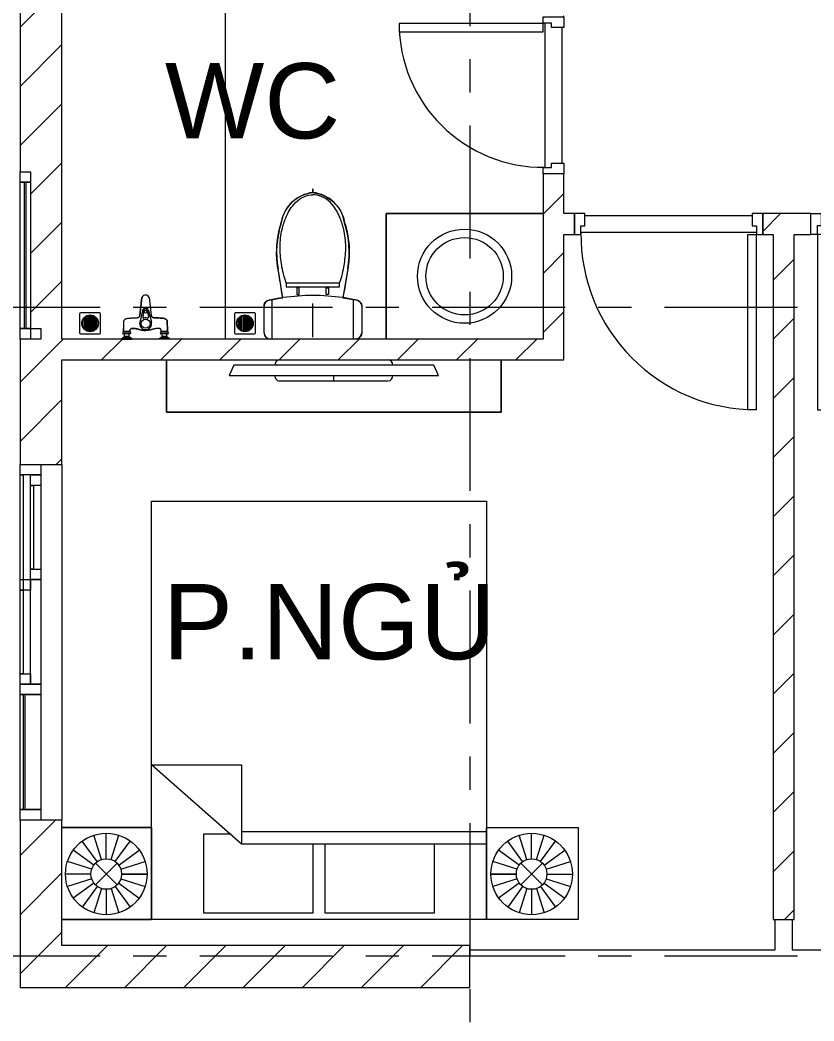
# Model space of a CAD drawing. Header units: millimetres. Extents: x -20144 to 117103, y -11426 to 48263.
# Drawn here: x -8499 to -4704, y 21540 to 26325 of the extents above; entities that cross this region are included whole.
import ezdxf

# ---------------------------------------------------------------- set-up
doc = ezdxf.new("R2010")
doc.units = ezdxf.units.MM
doc.linetypes.add('Grid Line', pattern=[22.225, 12.7, -3.175, 3.175, -3.175])
for name, color, linetype, lineweight in [('CHU', 181, 'Continuous', 5), ('CUA', 31, 'Continuous', 9), ('DIM', 1, 'Continuous', 5), ('HATCH-TUONG', 152, 'Continuous', 9), ('NET-CAT', 3, 'Continuous', 9), ('NET-THAY', 2, 'Continuous', 15), ('THIET BI', 44, 'Continuous', 5), ('THIET-BI', 44, 'Continuous', 5), ('TRUC', 225, 'Continuous', 5)]:
    doc.layers.add(name, color=color, linetype=linetype, lineweight=lineweight)
doc.styles.add('Arial_4', font='arial.ttf', dxfattribs={"height": 360})
doc.styles.add('TA1', font='arial.ttf')
doc.dimstyles.new('D_200_KTx2', dxfattribs={"dimtxt": 400, "dimasz": 300, "dimexe": 300, "dimexo": 300, "dimgap": 160, "dimtad": 1, "dimdec": 0, "dimzin": 9, "dimtxsty": 'TA1', "dimblk": 'ARCHTICK', "dimcen": 1, "dimdle": 300, "dimclrd": 256, "dimclre": 256, "dimclrt": 7, "dimadec": 0, "dimazin": 0, "dimtfac": 1, "dimtdec": 0, "dimtix": 1, "dimtmove": 1, "dimatfit": 3, "dimldrblk": 'ARCHTICK', "dimfxl": 1, "dimtolj": 1, "dimtzin": 0, "dimlwd": -1, "dimlwe": -1, "dimarcsym": 0})
pattern_1 = [(45, (0, 0), (-141.4214, 141.4214), [])]

# ---------------------------------------------------------------- blocks, each defined once
blk = doc.blocks.new('CUA PHONG NGU - Type 1-60226-MẶT BẰNG TẦNG 5 ĐẾN TẦNG 22')
at = {"layer": 'CUA'}
for p, q in [((-348.5, -52.3), (-348.5, 47.7)), ((-348.5, 47.7), (-298.5, 47.7)), ((-298.5, 47.7), (-298.5, -11.3)), ((501.5, 47.7), (551.5, 47.7)), ((501.5, -11.3), (501.5, 47.7)), ((551.5, 47.7), (551.5, -52.3)), ((-318.5, -11.3), (-318.5, -52.3)), ((-298.5, -11.3), (-318.5, -11.3)), ((521.5, -11.3), (501.5, -11.3)), ((521.5, -52.3), (521.5, -11.3)), ((-318.5, -52.3), (-348.5, -52.3)), ((-277.5, -52.3), (-317.5, -52.3)), ((-317.5, -52.3), (-317.5, -890.3)), ((-277.5, -890.3), (-277.5, -52.3)), ((551.5, -52.3), (521.5, -52.3)), ((-317.5, -890.3), (-277.5, -890.3))]:
    blk.add_line(p, q, dxfattribs=at)
blk.add_arc((-317.5, -52.3), 838, 270, 0.5, dxfattribs=at)
blk = doc.blocks.new('CUA PHONG NGU - Type 1-60190-MẶT BẰNG TẦNG 5 ĐẾN TẦNG 22')
at = {"layer": 'CUA'}
for p, q in [((-317.5, 890.3), (-277.5, 890.3)), ((-317.5, 52.3), (-317.5, 890.3)), ((-277.5, 890.3), (-277.5, 52.3)), ((-318.5, 52.3), (-348.5, 52.3)), ((-348.5, 52.3), (-348.5, -47.7)), ((-318.5, 11.3), (-318.5, 52.3)), ((-277.5, 52.3), (-317.5, 52.3)), ((551.5, 52.3), (521.5, 52.3)), ((521.5, 52.3), (521.5, 11.3)), ((551.5, -47.7), (551.5, 52.3)), ((-298.5, 11.3), (-318.5, 11.3)), ((-298.5, -47.7), (-298.5, 11.3)), ((521.5, 11.3), (501.5, 11.3)), ((501.5, 11.3), (501.5, -47.7)), ((-348.5, -47.7), (-298.5, -47.7)), ((501.5, -47.7), (551.5, -47.7))]:
    blk.add_line(p, q, dxfattribs=at)
blk.add_arc((-317.5, 52.3), 838, 359.5, 90, dxfattribs=at)
blk = doc.blocks.new('CUA WC - Type 1-60201-MẶT BẰNG TẦNG 5 ĐẾN TẦNG 22')
at = {"layer": 'CUA'}
for p, q in [((-273.5, -52.3), (-273.5, 47.7)), ((-273.5, 47.7), (-223.5, 47.7)), ((-223.5, 47.7), (-223.5, -11.3)), ((426.5, 47.7), (476.5, 47.7)), ((426.5, -11.3), (426.5, 47.7)), ((476.5, 47.7), (476.5, -52.3)), ((-243.5, -11.3), (-243.5, -52.3)), ((-223.5, -11.3), (-243.5, -11.3)), ((446.5, -11.3), (426.5, -11.3)), ((446.5, -52.3), (446.5, -11.3)), ((-243.5, -52.3), (-273.5, -52.3)), ((-202.5, -52.3), (-242.5, -52.3)), ((-242.5, -52.3), (-242.5, -740.3)), ((-202.5, -740.3), (-202.5, -52.3)), ((476.5, -52.3), (446.5, -52.3)), ((-242.5, -740.3), (-202.5, -740.3))]:
    blk.add_line(p, q, dxfattribs=at)
blk.add_arc((-242.5, -52.3), 688, 270, 0.5, dxfattribs=at)
blk = doc.blocks.new('X-PHONG NGU 2 - X-PHONG NGU 2_Recovery_ 2-211564-MẶT BẰNG TẦNG 5 ĐẾN TẦNG 22')
at = {"layer": 'CUA'}
for p, q in [((-850, 100), (-800, 100)), ((-850, 0), (-850, 100)), ((-800, 100), (-250, 100)), ((-800, 85), (-800, 100)), ((-800, 100), (-800, 0)), ((-250, 100), (-250, 85)), ((-250, 100), (-200, 100)), ((-250, 0), (-250, 100)), ((-200, 100), (-150, 100)), ((-200, 50), (-200, 100)), ((-200, 100), (-200, 0)), ((-150, 100), (250, 100)), ((-150, 85), (-150, 100)), ((-150, 100), (-150, 50)), ((250, 100), (800, 100)), ((250, 85), (250, 100)), ((250, 100), (250, 85)), ((250, 100), (300, 100)), ((250, 50), (250, 100)), ((300, 100), (300, 50)), ((800, 100), (800, 85)), ((800, 100), (850, 100)), ((800, 0), (800, 100)), ((850, 100), (850, 0)), ((-250, 85), (-800, 85)), ((-800, 75), (-250, 75)), ((-800, 0), (-800, 75)), ((-250, 75), (-250, 0)), ((-200, 50), (300, 50)), ((-200, 0), (-200, 50)), ((-150, 50), (-200, 50)), ((250, 85), (-150, 85)), ((800, 85), (250, 85)), ((300, 50), (250, 50)), ((300, 50), (300, 0)), ((300, 50), (350, 50)), ((300, 0), (300, 50)), ((350, 50), (750, 50)), ((350, 35), (350, 50)), ((350, 50), (350, 0)), ((750, 50), (750, 35)), ((750, 50), (800, 50)), ((750, 0), (750, 50)), ((800, 50), (800, 0)), ((-800, 0), (-850, 0)), ((-250, 0), (-800, 0)), ((-200, 0), (-250, 0)), ((300, 0), (-200, 0)), ((350, 0), (300, 0)), ((750, 35), (350, 35)), ((750, 0), (350, 0)), ((800, 0), (750, 0)), ((850, 0), (800, 0))]:
    blk.add_line(p, q, dxfattribs=at)
blk = doc.blocks.new('X-PHONG WC - X-PHONG WC 2-211565-MẶT BẰNG TẦNG 5 ĐẾN TẦNG 22')
at = {"layer": 'CUA'}
for p, q in [((350, 0), (400, 0)), ((350, -100), (350, 0)), ((400, 0), (400, -100)), ((-400, -50), (-350, -50)), ((-400, -100), (-400, -50)), ((-400, -50), (400, -50)), ((-400, -100), (-400, -50)), ((-350, -50), (350, -50)), ((-350, -70), (-350, -50)), ((-350, -50), (-350, -100)), ((350, -70), (-350, -70)), ((-350, -80), (350, -80)), ((-350, -100), (-350, -80)), ((350, -50), (350, -70)), ((350, -80), (350, -100)), ((400, -50), (400, -100)), ((-350, -100), (-400, -100)), ((400, -100), (-400, -100)), ((350, -100), (-350, -100)), ((400, -100), (350, -100))]:
    blk.add_line(p, q, dxfattribs=at)
blk = doc.blocks.new('X-GIUONG - X-GIUONG 1-211567-MẶT BẰNG TẦNG 5 ĐẾN TẦNG 22')
at = {"layer": 'THIET BI', "lineweight": 9}
for p, q in [((-800, 2000), (800, 2000)), ((-800, 0), (-800, 2000)), ((-800, 0), (-800, 2000)), ((-800, 2000), (800, 2000)), ((800, 2000), (800, 0)), ((800, 2000), (800, 0)), ((-800, 740), (-370, 740)), ((-370, 360), (-800, 740)), ((-370, 740), (-370, 360)), ((-1229, 439), (-800, 439)), ((-800, 439), (-1229, 439)), ((-800, 439), (-800, 0)), ((-800, 0), (-800, 439)), ((800, 439), (1239, 439)), ((800, 0), (800, 439)), ((800, 439), (1239, 439)), ((800, 0), (800, 439)), ((1239, 439), (1239, 0)), ((1239, 439), (1239, 0)), ((-1039.2, 287), (-1076.9, 402.9)), ((-1016.6, 290.5), (-1016.6, 412.5)), ((-993.9, 287), (-956.3, 402.9)), ((-550, 410), (-420, 410)), ((-550, 30), (-550, 410)), ((-370, 420), (800, 420)), ((993.9, 287), (956.3, 402.9)), ((1016.6, 290.5), (1016.6, 412.5)), ((1039.2, 287), (1076.9, 402.9)), ((-1059.6, 276.6), (-1131.2, 375.2)), ((-973.5, 276.6), (-901.9, 375.2)), ((800, 360), (-370, 360)), ((-30, 360), (-30, 30)), ((30, 30), (30, 360)), ((550, 360), (550, 30)), ((973.5, 276.6), (901.9, 375.2)), ((1059.6, 276.6), (1131.2, 375.2)), ((-1075.8, 260.4), (-1174.4, 332.1)), ((-957.4, 260.4), (-858.7, 332.1)), ((957.4, 260.4), (858.7, 332.1)), ((1075.8, 260.4), (1174.4, 332.1)), ((-1086.1, 240), (-1202.1, 277.7)), ((-1068.3, 269.1), (-964.8, 165.6)), ((-1068.3, 165.6), (-964.8, 269.1)), ((-947, 240), (-831, 277.7)), ((947, 240), (831, 277.7)), ((1068.3, 269.1), (964.8, 165.6)), ((1068.3, 165.6), (964.8, 269.1)), ((1086.1, 240), (1202.1, 277.7)), ((-1089.7, 217.4), (-1211.7, 217.4)), ((-1086.1, 194.8), (-1202.1, 157.1)), ((-947, 194.8), (-831, 157.1)), ((-943.4, 217.4), (-821.4, 217.4)), ((-821.4, 217.4), (-943.4, 217.4)), ((943.4, 217.4), (821.4, 217.4)), ((821.4, 217.4), (943.4, 217.4)), ((947, 194.8), (831, 157.1)), ((1086.1, 194.8), (1202.1, 157.1)), ((1089.7, 217.4), (1211.7, 217.4)), ((-1075.8, 174.4), (-1174.4, 102.7)), ((-1059.6, 158.2), (-1131.2, 59.5)), ((-1039.2, 147.8), (-1076.9, 31.8)), ((-1016.6, 144.2), (-1016.6, 22.2)), ((-993.9, 147.8), (-956.3, 31.8)), ((-973.5, 158.2), (-901.9, 59.5)), ((-957.4, 174.4), (-858.7, 102.7)), ((957.4, 174.4), (858.7, 102.7)), ((973.5, 158.2), (901.9, 59.5)), ((993.9, 147.8), (956.3, 31.8)), ((1016.6, 144.2), (1016.6, 22.2)), ((1039.2, 147.8), (1076.9, 31.8)), ((1059.6, 158.2), (1131.2, 59.5)), ((1075.8, 174.4), (1174.4, 102.7)), ((-800, 0), (-1229, 0)), ((-1229, 0), (-800, 0)), ((800, 0), (-800, 0)), ((800, 0), (-800, 0)), ((-30, 30), (-550, 30)), ((550, 30), (30, 30)), ((1239, 0), (800, 0)), ((1239, 0), (800, 0))]:
    blk.add_line(p, q, dxfattribs=at)
for centre, radius in [((-1016.6, 217.4), 195.1), ((1016.6, 217.4), 195.1), ((-1016.6, 217.4), 73.2), ((1016.6, 217.4), 73.2)]:
    blk.add_circle(centre, radius, dxfattribs=at)
blk = doc.blocks.new('X-TV - X-TV 3-211574-MẶT BẰNG TẦNG 5 ĐẾN TẦNG 22')
at = {"layer": 'THIET BI', "lineweight": 9}
for p, q in [((0, -250), (0, 0)), ((1600, -250), (1600, 0)), ((0, 0), (0, -250)), ((322.5, -25), (300, -75)), ((1277.5, -25), (322.5, -25)), ((1300, -75), (1277.5, -25)), ((1600, 0), (1600, -250)), ((300, -75), (1300, -75)), ((800, -100), (800, -75)), ((540, -100), (1060, -100)), ((1600, -250), (0, -250)), ((0, -250), (1600, -250))]:
    blk.add_line(p, q, dxfattribs=at)
for centre, start_param, end_param in [((540, -25), 0, 1.570796), ((1060, -25), 4.712389, 6.283185), ((540, -75), 1.570796, 3.141593), ((1060, -75), 3.141593, 4.712389)]:
    blk.add_ellipse(centre, major_axis=(0, 25), ratio=0.9, start_param=start_param, end_param=end_param, dxfattribs=at)
blk = doc.blocks.new('X-XI - X-XI-181739-MẶT BẰNG TẦNG 5 ĐẾN TẦNG 22')
at = {"layer": 'THIET-BI', "lineweight": 9}
for p, q in [((-87.5, 664.8), (-69.9, 676.9)), ((-69.9, 676.9), (-49.6, 687.2)), ((-49.6, 687.2), (-19.9, 696.9)), ((-19.9, 696.9), (0, 700.2)), ((0, 717.2), (0, 712.5)), ((0, 716.9), (0, 717.2)), ((0, 710.2), (0, 716.9)), ((0, 702.7), (0, 715.9)), ((0, 712.5), (0, 700.2)), ((0, 700.3), (0, 710.2)), ((0, 700.2), (0, 702.7)), ((0, 700.2), (34.6, 692.9)), ((34.6, 692.9), (60.8, 681.9)), ((60.8, 681.9), (86, 665.9)), ((-131.8, 612.8), (-121.7, 628.9)), ((-121.7, 628.9), (-100.2, 653.8)), ((-100.2, 653.8), (-87.5, 664.8)), ((86, 665.9), (100.2, 653.8)), ((100.2, 653.8), (114.1, 638.9)), ((114.1, 638.9), (131.6, 613.2)), ((-151.4, 555.9), (-143.5, 587)), ((-143.5, 587), (-131.8, 612.8)), ((131.6, 613.2), (145.5, 581)), ((145.5, 581), (151.4, 555.9)), ((-161.1, 520.9), (-151.4, 555.9)), ((151.4, 555.9), (155.1, 543.7)), ((155.1, 543.7), (161.7, 518.5)), ((-169.6, 474.8), (-166.5, 495.3)), ((-166.5, 495.3), (-161.1, 520.9)), ((161.7, 518.5), (165.2, 502.3)), ((165.2, 502.3), (172.5, 446.5)), ((-173.5, 402.2), (-173.1, 436.1)), ((-173.1, 436.1), (-172.5, 446.5)), ((-172.5, 446.5), (-169.6, 474.8)), ((172.5, 446.5), (173.5, 426.5)), ((-172.5, 383), (-173.5, 402.2)), ((-171, 365.1), (-172.5, 383)), ((173.2, 395.8), (171.6, 371)), ((173.5, 426.5), (173.2, 395.8)), ((-168.9, 349), (-171, 365.1)), ((-164.6, 322), (-168.9, 349)), ((-143.8, 197.5), (-166.7, 335.2)), ((-143.8, 197.5), (-166.7, 335.2)), ((166.7, 335.2), (143.8, 197.5)), ((166.7, 335.2), (143.8, 197.5)), ((166.7, 335.2), (161.7, 304.9)), ((171.6, 371), (166.7, 335.2)), ((-161.5, 303.8), (-164.6, 322)), ((-157.7, 280.9), (-161.5, 303.8)), ((161.7, 304.9), (157.2, 277.8)), ((-155.3, 266.3), (-157.7, 280.9)), ((-147.8, 221.1), (-155.3, 266.3)), ((-8.6, 267.8), (-127.7, 267.8)), ((-127.7, 267.8), (-127.7, 249.9)), ((-127.7, 249.9), (127.7, 249.9)), ((-76.6, 245), (-76.6, 213.5)), ((-66.1, 245), (-76.6, 245)), ((-66.1, 213.5), (-66.1, 245)), ((127.7, 267.8), (-8.6, 267.8)), ((64, 245), (74.4, 245)), ((64, 213.5), (64, 245)), ((74.4, 245), (74.4, 213.5)), ((127.7, 249.9), (127.7, 267.8)), ((151.8, 245.3), (146.9, 216.1)), ((157.2, 277.8), (151.8, 245.3)), ((-184.2, 191.1), (-168, 193.8)), ((-168, 193.8), (-149.9, 196.6)), ((-149.9, 196.6), (-143.8, 197.5)), ((-143.8, 197.5), (-147.8, 221.1)), ((-76.6, 213.5), (-66.1, 213.5)), ((74.4, 213.5), (64, 213.5)), ((146.9, 216.1), (143.8, 197.5)), ((143.8, 197.5), (212.9, 185.5)), ((-233.2, 157.9), (-232.9, 162.1)), ((-233.2, 29), (-233.2, 157.9)), ((-233.2, 29), (-233.2, 157.9)), ((-233.2, 45), (-233.2, 157.9)), ((-232.9, 162.1), (-231, 169.1)), ((-231, 169.1), (-228, 174.5)), ((-228, 174.5), (-224.2, 178.9)), ((-224.2, 178.9), (-216.9, 183.9)), ((-216.9, 183.9), (-209.4, 186.4)), ((-209.4, 186.4), (-202.4, 187.7)), ((-202.4, 187.7), (-192, 189.7)), ((-194.6, 0), (-194.6, 185.7)), ((-192, 189.7), (-184.2, 191.1)), ((0, 9.4), (0, 169.7)), ((194.6, 0), (194.6, 186.1)), ((212.9, 185.5), (220.8, 181.7)), ((220.8, 181.7), (226.5, 176.5)), ((226.5, 176.5), (231.9, 166.7)), ((231.9, 166.7), (233.2, 157.9)), ((233.2, 157.9), (233.2, 29)), ((233.2, 157.9), (233.2, 29)), ((233.2, 157.9), (233.2, 29)), ((-233.2, 33.2), (-233.2, 45)), ((-230.6, 16.8), (-233.2, 33.2)), ((-227.9, 12.2), (-230.6, 16.8)), ((-222, 6.1), (-227.9, 12.2)), ((-212.4, 1.2), (-222, 6.1)), ((-204.3, 0), (-212.4, 1.2)), ((215, 2.1), (204.3, 0)), ((219.3, 4.2), (215, 2.1)), ((224.8, 8.5), (219.3, 4.2)), ((227.7, 12), (224.8, 8.5)), ((231.6, 19.3), (227.7, 12)), ((233.2, 29), (231.6, 19.3))]:
    blk.add_line(p, q, dxfattribs=at)
for centre, radius, start, end in [((18.2, 529.6), 171.6, 96.0902, 171.1733), ((18.2, 529.6), 171.6, 96.0902, 171.1733), ((-18.2, 529.6), 171.6, 8.8267, 83.9098), ((-18.2, 529.6), 171.6, 8.8267, 83.9098), ((287.1, 414.4), 460.7, 162.1144, 189.9059), ((287.1, 414.4), 460.7, 162.1144, 189.9059), ((-287.1, 414.4), 460.7, 350.0941, 17.8856), ((-287.1, 414.4), 460.7, 350.0941, 17.8856), ((18.1, -960), 1168.8, 97.9652, 101.2238), ((18.1, -960), 1168.8, 97.9652, 101.2238), ((18.1, -960), 1168.8, 90.8367, 97.8553), ((-16, -957.7), 1166.4, 82.2317, 89.1625), ((-18.1, -960), 1168.8, 78.7762, 82.0348), ((-18.1, -960), 1168.8, 78.7762, 82.0348), ((-204.3, 157.9), 29, 100.1401, 180), ((-204.3, 157.9), 29, 100.1401, 180), ((204.3, 157.9), 29, 0, 79.8599), ((204.3, 157.9), 29, 0, 79.8599), ((-204.3, 29), 29, 180, 270), ((-204.3, 29), 29, 180, 270), ((204.3, 29), 29, 270, 0), ((204.3, 29), 29, 270, 360)]:
    blk.add_arc(centre, radius, start, end, dxfattribs=at)
for points in [[(-127.7, 267.8), (-143.4, 315.6), (-152.2, 364.8), (-160.3, 442.2), (-151, 516.8), (-129.6, 585.3), (-93.5, 652), (-37.5, 689.3), (-2.9, 689.4), (0, 689.4)], [(127.7, 267.8), (143.4, 315.6), (152.2, 364.8), (160.3, 442.2), (151, 516.8), (129.6, 585.3), (93.5, 652), (37.5, 689.3), (2.9, 689.4), (0, 689.4)]]:
    blk.add_open_spline(points, degree=3, knots=[12.724379, 12.724379, 12.724379, 12.724379, 75.096459, 151.912755, 228.70098, 282.501534, 351.034079, 439.49288, 447.51098, 447.51098, 447.51098, 447.51098], dxfattribs=at)
blk = doc.blocks.new('X-LA - X-LA-211576-MẶT BẰNG TẦNG 5 ĐẾN TẦNG 22')
at = {"layer": 'THIET-BI', "lineweight": 9}
for p, q in [((-375, 600), (375, 600)), ((-375, 0), (-375, 600)), ((375, 600), (-375, 600)), ((-375, 600), (-375, 0))]:
    blk.add_line(p, q, dxfattribs=at)
for radius in [225, 185]:
    blk.add_circle((0, 300), radius, dxfattribs=at)
blk = doc.blocks.new('X-SEN - X-SEN-158414-MẶT BẰNG TẦNG 5 ĐẾN TẦNG 22')
at = {"layer": 'THIET-BI', "lineweight": 9}
for p, q in [((-27.3, 113.1), (-17.5, 199.2)), ((-17.5, 199.2), (-27.3, 113.1)), ((17.5, 199.2), (27.3, 113.1)), ((17.5, 199.2), (27.3, 113.1)), ((-12.9, 141.7), (-27.6, 80.8)), ((-7.7, 139.6), (-13.8, 105.5)), ((7.7, 139.6), (13.8, 105.5)), ((12.9, 141.7), (27.6, 80.8)), ((-112.5, 3.8), (-99.9, 12.6)), ((-112.5, 3.8), (-99.9, 12.6)), ((-112.5, 0), (-112.5, 3.8)), ((-112.5, 3.8), (-112.5, 0)), ((-67.5, 3.8), (-112.5, 3.8)), ((-67.5, 0), (-112.5, 0)), ((-112.5, 0), (-67.5, 0)), ((-107.2, 34.3), (-105.1, 34.3)), ((-107.2, 34.3), (-72.8, 34.3)), ((-99.9, 25.3), (-107.2, 25.3)), ((-72.8, 25.3), (-107.2, 25.3)), ((-105.1, 34.3), (-105.1, 37.2)), ((-105.1, 37.2), (-74.9, 37.2)), ((-105.1, 34.3), (-105.1, 37.2)), ((-74.9, 34.3), (-105.1, 34.3)), ((-99.9, 12.6), (-99.9, 25.3)), ((-99.9, 12.6), (-99.9, 25.3)), ((-99.9, 12.6), (-80.1, 12.6)), ((-80.1, 12.6), (-99.9, 12.6)), ((-80.1, 25.3), (-80.1, 12.6)), ((-72.8, 25.3), (-80.1, 25.3)), ((-80.1, 25.3), (-80.1, 12.6)), ((-80.1, 12.6), (-67.5, 3.8)), ((-80.1, 12.6), (-67.5, 3.8)), ((-74.9, 37.2), (-74.9, 34.3)), ((-74.9, 37.2), (-74.9, 34.3)), ((-74.9, 34.3), (-72.8, 34.3)), ((-67.5, 3.8), (-67.5, 0)), ((-67.5, 0), (-67.5, 3.8)), ((67.5, 3.8), (80.1, 12.6)), ((67.5, 3.8), (80.1, 12.6)), ((67.5, 0), (67.5, 3.8)), ((112.5, 3.8), (67.5, 3.8)), ((67.5, 0), (67.5, 3.8)), ((112.5, 0), (67.5, 0)), ((112.5, 0), (67.5, 0)), ((72.8, 34.3), (74.9, 34.3)), ((72.8, 34.3), (107.2, 34.3)), ((80.1, 25.3), (72.8, 25.3)), ((107.2, 25.3), (72.8, 25.3)), ((74.9, 34.3), (74.9, 37.2)), ((74.9, 37.2), (105.1, 37.2)), ((74.9, 34.3), (74.9, 37.2)), ((105.1, 34.3), (74.9, 34.3)), ((80.1, 12.6), (80.1, 25.3)), ((80.1, 12.6), (80.1, 25.3)), ((99.9, 12.6), (80.1, 12.6)), ((80.1, 12.6), (99.9, 12.6)), ((99.9, 12.6), (80.1, 12.6)), ((99.9, 25.3), (99.9, 12.6)), ((107.2, 25.3), (99.9, 25.3)), ((99.9, 25.3), (99.9, 12.6)), ((99.9, 12.6), (112.5, 3.8)), ((99.9, 12.6), (112.5, 3.8)), ((105.1, 37.2), (105.1, 34.3)), ((105.1, 37.2), (105.1, 34.3)), ((105.1, 34.3), (107.2, 34.3)), ((112.5, 3.8), (112.5, 0)), ((112.5, 3.8), (112.5, 0))]:
    blk.add_line(p, q, dxfattribs=at)
for centre, radius in [((0, 130.1), 7.2), ((0, 73.2), 21.5)]:
    blk.add_circle(centre, radius, dxfattribs=at)
for centre, radius, start, end in [((0, 191), 19.3, 25.0481, 154.9519), ((0, 191), 19.3, 25.0481, 154.9519), ((0, 134.7), 14.7, 28.4144, 151.5856), ((0, 136.6), 8.24, 21.1294, 158.8706), ((-9.4, 104.7), 4.5, 169.8444, 285.9297), ((-0.4, 73.2), 28.3, 89.2517, 105.9297), ((0.4, 73.2), 28.3, 74.0703, 90.7483), ((9.4, 104.7), 4.5, 254.0703, 10.1556), ((-0.4, 73.2), 28.3, 164.3307, 270.7483), ((0.4, 73.2), 28.3, 269.2517, 15.6693), ((-102.9, 29.8), 6.9, 148.0246, 211.9754), ((-102.9, 29.8), 6.9, 148.0246, 211.9754), ((-107.2, 32.5), 1.8, 90, 148.0246), ((-107.2, 32.5), 1.8, 90, 148.0246), ((-107.2, 27.1), 1.8, 211.9754, 270), ((-107.2, 27.1), 1.8, 211.9754, 270), ((-112.5, 29.8), 6.9, 319.2845, 40.7155), ((-94.4, 29.8), 6.9, 139.2845, 220.7155), ((-85.4, 29.8), 6.9, 319.2845, 40.7155), ((-67.5, 29.8), 6.9, 139.2845, 220.7155), ((-72.8, 32.5), 1.8, 31.9754, 90), ((-72.8, 32.5), 1.8, 31.9754, 90), ((-72.8, 27.1), 1.8, 270, 328.0246), ((-72.8, 27.1), 1.8, 270, 328.0246), ((-77.1, 29.8), 6.9, 328.0246, 31.9754), ((-77.1, 29.8), 6.9, 328.0246, 31.9754), ((77.1, 29.8), 6.9, 148.0246, 211.9754), ((77.1, 29.8), 6.9, 148.0246, 211.9754), ((72.8, 32.5), 1.8, 90, 148.0246), ((72.8, 32.5), 1.8, 90, 148.0246), ((72.8, 27.1), 1.8, 211.9754, 270), ((72.8, 27.1), 1.8, 211.9754, 270), ((67.5, 29.8), 6.9, 319.2845, 40.7155), ((85.6, 29.8), 6.9, 139.2845, 220.7155), ((94.6, 29.8), 6.9, 319.2845, 40.7155), ((112.5, 29.8), 6.9, 139.2845, 220.7155), ((107.2, 32.5), 1.8, 31.9754, 90), ((107.2, 32.5), 1.8, 31.9754, 90), ((107.2, 27.1), 1.8, 270, 328.0246), ((107.2, 27.1), 1.8, 270, 328.0246), ((102.9, 29.8), 6.9, 328.0246, 31.9754), ((102.9, 29.8), 6.9, 328.0246, 31.9754)]:
    blk.add_arc(centre, radius, start, end, dxfattribs=at)
for points, knots in [([(-105.1, 37.2), (-105.1, 39.1), (-104.9, 42.9), (-104.6, 50.4), (-104.3, 58), (-104.1, 65.5), (-103.9, 70.3), (-103.8, 73.6), (-103.7, 75.5), (-103.7, 76.9), (-103.6, 78.3), (-103.6, 79.5), (-103.6, 80.5), (-103.6, 81.2), (-103.5, 81.8), (-103.5, 82.3), (-103.5, 82.7), (-103.4, 83.3), (-103.3, 84.3), (-103.2, 85.5), (-103.1, 86.6), (-102.8, 87.6), (-102.6, 88.2), (-102.3, 88.9), (-101.9, 89.7), (-101.3, 90.8), (-100.4, 91.9), (-99.2, 93.4), (-97.8, 94.7), (-96.2, 95.8), (-95, 96.6), (-93.7, 97.2), (-92.4, 97.7), (-91.2, 98.1), (-90.3, 98.4), (-89.7, 98.5), (-89.3, 98.6), (-88.8, 98.7), (-88, 98.8), (-86.8, 99), (-85.6, 99.1), (-84.7, 99.1), (-84, 99.2), (-83.3, 99.3), (-82.3, 99.4), (-81.2, 99.5), (-79.7, 99.6), (-76.9, 99.8), (-72.8, 100.2), (-67.2, 100.7), (-61.6, 101.2), (-56, 101.5), (-51.7, 101.8), (-48.8, 101.9), (-47.3, 101.9), (-46.1, 101.9), (-45.1, 102), (-44.4, 102), (-43.6, 102), (-42.6, 102), (-41.4, 102), (-40.1, 102), (-39.3, 102.1), (-38.8, 102.1), (-38.5, 102.2), (-38.1, 102.2), (-37.6, 102.3), (-36.8, 102.4), (-35.6, 102.6), (-34.3, 103), (-33.2, 103.5), (-32.5, 104), (-31.7, 104.6), (-30.5, 105.7), (-29, 107.6), (-27.9, 110.1), (-27.4, 112), (-27.3, 113.1)], [-1, -1, -1, -1, -0.958333, -0.916667, -0.833333, -0.791667, -0.75, -0.729167, -0.71875, -0.708333, -0.697917, -0.6875, -0.682292, -0.677083, -0.671875, -0.669271, -0.666667, -0.661458, -0.65625, -0.645833, -0.635417, -0.630208, -0.625, -0.619792, -0.614583, -0.604167, -0.59375, -0.583333, -0.5625, -0.552083, -0.541667, -0.53125, -0.520833, -0.510417, -0.505208, -0.5, -0.497396, -0.494792, -0.489583, -0.479167, -0.46875, -0.463542, -0.458333, -0.453125, -0.447917, -0.4375, -0.427083, -0.416667, -0.375, -0.333333, -0.291667, -0.25, -0.208333, -0.197917, -0.1875, -0.177083, -0.171875, -0.166667, -0.161458, -0.15625, -0.145833, -0.135417, -0.130208, -0.127604, -0.125, -0.122396, -0.119792, -0.114583, -0.104167, -0.09375, -0.083333, -0.078125, -0.072917, -0.0625, -0.041667, -0.020833, 0, 0, 0, 0]), ([(-105.1, 37.2), (-104.5, 52.3), (-103.9, 68.7), (-103.3, 87.5), (-99.6, 93.9), (-92.4, 98.5), (-72.6, 100.1), (-54, 102.2), (-33.9, 102), (-28.7, 107.4), (-27.8, 111), (-27.3, 113.1)], [0, 0, 0, 0, 45.441328, 49.333631, 56.110562, 66.562664, 73.682324, 114.966912, 125.570438, 129.900151, 136.284558, 136.284558, 136.284558, 136.284558]), ([(27.3, 113.1), (27.4, 112), (27.9, 110.1), (29, 107.6), (30.5, 105.7), (31.7, 104.6), (32.5, 104), (33.2, 103.5), (34.3, 103), (35.6, 102.6), (36.8, 102.4), (37.6, 102.3), (38.1, 102.2), (38.5, 102.2), (38.8, 102.1), (39.3, 102.1), (40.1, 102), (41.4, 102), (42.6, 102), (43.6, 102), (44.4, 102), (45.1, 102), (46.1, 101.9), (47.3, 101.9), (48.8, 101.9), (51.7, 101.8), (56, 101.5), (61.6, 101.2), (67.2, 100.7), (72.8, 100.2), (76.9, 99.8), (79.7, 99.6), (81.2, 99.5), (82.3, 99.4), (83.3, 99.3), (84, 99.2), (84.7, 99.1), (85.6, 99.1), (86.8, 99), (88, 98.8), (88.9, 98.7), (89.6, 98.5), (90.3, 98.4), (91.2, 98.1), (92.4, 97.7), (93.7, 97.2), (95, 96.6), (96.2, 95.8), (97.4, 95), (98.5, 94), (99.5, 93), (100.4, 91.9), (101.3, 90.8), (101.9, 89.7), (102.3, 88.9), (102.6, 88.2), (102.8, 87.6), (103.1, 86.6), (103.2, 85.7), (103.3, 84.8), (103.4, 84.1), (103.4, 83.5), (103.4, 83), (103.5, 82.5), (103.5, 81.9), (103.6, 81), (103.6, 79.8), (103.6, 78.3), (103.7, 76.9), (103.7, 75.5), (103.8, 73.6), (103.9, 68.4), (104.2, 61.7), (104.5, 54.2), (104.7, 48.5), (104.9, 42.9), (105.1, 39.1), (105.1, 37.2)], [-1, -1, -1, -1, -0.979167, -0.958333, -0.9375, -0.927083, -0.921875, -0.916667, -0.90625, -0.895833, -0.885417, -0.880208, -0.877604, -0.875, -0.872396, -0.869792, -0.864583, -0.854167, -0.84375, -0.838542, -0.833333, -0.828125, -0.822917, -0.8125, -0.802083, -0.791667, -0.75, -0.708333, -0.666667, -0.625, -0.583333, -0.572917, -0.5625, -0.552083, -0.546875, -0.541667, -0.536458, -0.53125, -0.520833, -0.510417, -0.505208, -0.5, -0.494792, -0.489583, -0.479167, -0.46875, -0.458333, -0.447917, -0.4375, -0.427083, -0.416667, -0.40625, -0.395833, -0.385417, -0.380208, -0.375, -0.369792, -0.364583, -0.354167, -0.348958, -0.34375, -0.338542, -0.335938, -0.333333, -0.328125, -0.322917, -0.3125, -0.302083, -0.291667, -0.28125, -0.270833, -0.25, -0.166667, -0.125, -0.083333, -0.041667, 0, 0, 0, 0]), ([(105.1, 37.2), (104.5, 52.3), (103.9, 68.7), (103.3, 87.5), (99.6, 93.9), (92.4, 98.5), (72.6, 100.1), (54, 102.2), (33.9, 102), (28.7, 107.4), (27.8, 111), (27.3, 113.1)], [0, 0, 0, 0, 45.441328, 49.333631, 56.110562, 66.562664, 73.682324, 114.966912, 125.570438, 129.900151, 136.284558, 136.284558, 136.284558, 136.284558]), ([(-74.9, 37.2), (-74.9, 39.9), (-75, 44.9), (-67.9, 51.6), (-55.3, 50.7), (-39.4, 48.7), (-24.4, 43.4), (-11.8, 40.7), (0, 41)], [0, 0, 0, 0, 8.475038, 15.961674, 29.255673, 47.963091, 70.422589, 93.837243, 93.837243, 93.837243, 93.837243]), ([(0, 41), (-2, 40.9), (-5.6, 40.9), (-10.3, 41.2), (-14.4, 41.6), (-18, 42.2), (-21.2, 42.9), (-24.2, 43.7), (-27.1, 44.6), (-30, 45.4), (-32.9, 46.3), (-35.8, 47.2), (-38.8, 47.9), (-41.8, 48.6), (-45.1, 49.2), (-48.4, 49.8), (-51.8, 50.2), (-54.8, 50.5), (-56.9, 50.7), (-58.1, 50.8), (-59, 50.9), (-59.9, 51), (-60.8, 51), (-61.5, 51), (-62.1, 51), (-62.6, 51), (-63, 51), (-63.6, 51), (-64.4, 50.9), (-65.1, 50.8), (-65.7, 50.7), (-66.1, 50.6), (-66.5, 50.5), (-67.1, 50.4), (-68.1, 50.1), (-69.1, 49.6), (-70.1, 49), (-71.1, 48.3), (-72, 47.4), (-72.8, 46.6), (-73.3, 45.8), (-73.8, 45.1), (-74.1, 44.3), (-74.4, 43.5), (-74.6, 42.6), (-74.7, 41.9), (-74.8, 41.3), (-74.8, 40.9), (-74.9, 40.4), (-74.9, 39.8), (-74.9, 38.8), (-74.9, 37.9), (-74.9, 37.2)], [-1, -1, -1, -1, -0.958333, -0.916667, -0.875, -0.833333, -0.791667, -0.75, -0.708333, -0.666667, -0.625, -0.583333, -0.541667, -0.5, -0.458333, -0.416667, -0.375, -0.333333, -0.3125, -0.302083, -0.291667, -0.28125, -0.270833, -0.260417, -0.255208, -0.25, -0.244792, -0.239583, -0.229167, -0.21875, -0.213542, -0.208333, -0.203125, -0.197917, -0.1875, -0.166667, -0.15625, -0.145833, -0.125, -0.114583, -0.104167, -0.09375, -0.083333, -0.072917, -0.0625, -0.052083, -0.046875, -0.041667, -0.036458, -0.03125, -0.020833, 0, 0, 0, 0]), ([(74.9, 37.2), (74.9, 39.9), (75, 44.9), (67.9, 51.6), (55.3, 50.7), (39.4, 48.7), (24.4, 43.4), (11.8, 40.7), (0, 41)], [0, 0, 0, 0, 8.475038, 15.961674, 29.255673, 47.963091, 70.422589, 93.837243, 93.837243, 93.837243, 93.837243]), ([(74.9, 37.2), (74.9, 37.9), (74.9, 38.8), (74.9, 39.8), (74.9, 40.4), (74.8, 40.9), (74.8, 41.3), (74.7, 41.9), (74.6, 42.6), (74.4, 43.5), (74.2, 44.1), (73.9, 44.7), (73.7, 45.2), (73.3, 45.8), (72.8, 46.6), (72, 47.4), (71.1, 48.3), (70.1, 49), (69.1, 49.6), (68.1, 50.1), (67.1, 50.4), (66.5, 50.5), (66.1, 50.6), (65.7, 50.7), (65.1, 50.8), (64.4, 50.9), (63.6, 51), (63, 51), (62.4, 51), (61.7, 51), (60.8, 51), (59.9, 51), (59, 50.9), (58.1, 50.8), (56.9, 50.7), (54.8, 50.5), (51.8, 50.2), (48.4, 49.8), (45.1, 49.2), (41.8, 48.6), (38.8, 47.9), (35.8, 47.2), (32.9, 46.3), (30, 45.4), (27.1, 44.6), (24.2, 43.7), (21.2, 42.9), (18, 42.2), (14.4, 41.6), (10.3, 41.2), (5.6, 40.9), (2, 40.9), (0, 41)], [-1, -1, -1, -1, -0.979167, -0.96875, -0.963542, -0.958333, -0.953125, -0.947917, -0.9375, -0.927083, -0.916667, -0.911458, -0.90625, -0.895833, -0.885417, -0.875, -0.854167, -0.84375, -0.833333, -0.8125, -0.802083, -0.796875, -0.791667, -0.786458, -0.78125, -0.770833, -0.760417, -0.755208, -0.75, -0.739583, -0.729167, -0.71875, -0.708333, -0.697917, -0.6875, -0.666667, -0.625, -0.583333, -0.541667, -0.5, -0.458333, -0.416667, -0.375, -0.333333, -0.291667, -0.25, -0.208333, -0.166667, -0.125, -0.083333, -0.041667, 0, 0, 0, 0])]:
    blk.add_open_spline(points, degree=3, knots=knots, dxfattribs=at)
blk = doc.blocks.new('X-PHEU - X-PHEU-158415-MẶT BẰNG TẦNG 5 ĐẾN TẦNG 22')
at = {"layer": 'THIET-BI', "lineweight": 9}
for p, q in [((25, -29), (25, -121)), ((121, -25), (29, -25)), ((52.5, -103.1), (52.5, -46.9)), ((57.5, -43.5), (57.5, -106.5)), ((62.5, -108.8), (62.5, -41.2)), ((67.5, -39.8), (67.5, -110.2)), ((72.5, -71.9), (72.5, -39.1)), ((77.5, -39.1), (77.5, -71.9)), ((82.5, -110.2), (82.5, -39.8)), ((87.5, -41.2), (87.5, -108.8)), ((92.5, -106.5), (92.5, -43.5)), ((97.5, -46.9), (97.5, -103.1)), ((125, -121), (125, -29)), ((42.5, -90.5), (42.5, -59.5)), ((47.5, -51.8), (47.5, -98.2)), ((72.5, -110.9), (72.5, -78.1)), ((77.5, -78.1), (77.5, -110.9)), ((102.5, -98.2), (102.5, -51.8)), ((107.5, -59.5), (107.5, -90.5)), ((29, -125), (121, -125))]:
    blk.add_line(p, q, dxfattribs=at)
blk.add_circle((75, -75), 40, dxfattribs=at)
for centre, radius, start, end in [((29, -29), 4, 90, 180), ((75, -75), 36, 119.0853, 128.6822), ((75, -75), 36, 102.0247, 110.3175), ((75, -75), 36, 90, 93.9821), ((75, -75), 36, 86.0179, 90), ((75, -75), 36, 69.6825, 77.9753), ((75, -75), 36, 51.3178, 60.9147), ((121, -29), 4, 0, 90), ((75, -75), 36, 139.8082, 154.5256), ((75, -75), 36, 205.4744, 220.1918), ((75, -75), 4, 128.6822, 231.3178), ((75, -75), 4, 308.6822, 51.3178), ((75, -75), 36, 25.4744, 40.1918), ((75, -75), 36, 319.8082, 334.5256), ((29, -121), 4, 180, 270), ((75, -75), 36, 231.3178, 240.9147), ((75, -75), 36, 249.6825, 257.9753), ((75, -75), 36, 266.0179, 270), ((75, -75), 36, 270, 273.9821), ((75, -75), 36, 282.0247, 290.3175), ((75, -75), 36, 299.0853, 308.6822), ((121, -121), 4, 270, 0)]:
    blk.add_arc(centre, radius, start, end, dxfattribs=at)
blk = doc.blocks.new('_ArchTick')
at = {"color": 0, "const_width": 0.15}
blk.add_lwpolyline([(-0.5, -0.5), (0.5, 0.5)], dxfattribs=at)
blk = doc.blocks.new('*D662')
at = {"layer": 'Defpoints', "color": 0, "transparency": 16777216}
for p in [(-8499.5, 42599.9), (-11399.5, -0.1), (-8499.5, -0.1)]:
    blk.add_point(p, dxfattribs=at)
at = {"layer": 'DIM', "transparency": 16777216}
for p, q in [((-11399.5, 42899.9), (-11399.5, -300.1)), ((-8799.5, 42599.9), (-11699.5, 42599.9)), ((-8799.5, -0.1), (-11699.5, -0.1))]:
    blk.add_line(p, q, dxfattribs=at)
at = {"layer": 'DIM', "transparency": 16777216, "xscale": 300, "yscale": 300, "zscale": 300}
for p, rotation in [((-11399.5, 42599.9), 90), ((-11399.5, -0.1), 270)]:
    blk.add_blockref('_ArchTick', p, dxfattribs=dict(at, rotation=rotation))
at = {"layer": 'DIM', "color": 7, "transparency": 16777216, "insert": (-11763.7, 21299.9), "char_height": 400, "attachment_point": 5, "rotation": 90, "style": 'TA1'}
blk.add_mtext('\\A1;42600', dxfattribs=at)

msp = doc.modelspace()

# ---------------------------------------------------------------- hatches: boundary and pattern name
at = {"layer": 'HATCH-TUONG'}
h = msp.add_hatch(dxfattribs=at)
h.set_pattern_fill('FP_2', color=256, style=0, pattern_type=2)
h.set_pattern_definition(pattern_1)
h.paths.add_polyline_path([(-8499.5, 21699.9), (-8299.5, 21699.9), (-8299.5, 22499.9), (-8499.5, 22499.9), (-8499.5, 22348.3)], flags=0)
h.paths.add_polyline_path([(-8499.5, 24199.9), (-8299.5, 24199.9), (-8299.5, 28099.9), (-8499.5, 28099.9), (-8499.5, 27899.9), (-8449.5, 27899.9), (-8449.5, 27249.9), (-8399.5, 27249.9), (-8399.5, 27199.9), (-8499.5, 27199.9), (-8499.5, 25599.9), (-8449.5, 25599.9), (-8449.5, 24849.9), (-8399.5, 24849.9), (-8399.5, 24799.9), (-8499.5, 24799.9), (-8499.5, 24594.3)], flags=0)
h = msp.add_hatch(dxfattribs=at)
h.set_pattern_fill('FP_2', color=256, style=0, pattern_type=2)
h.set_pattern_definition(pattern_1)
h.paths.add_polyline_path([(-5899.5, 24799.9), (-5899.5, 25589.9), (-5999.5, 25589.9), (-5999.5, 24799.9)], flags=0)
h.paths.add_polyline_path([(-5999.5, 26339.9), (-5899.5, 26339.9), (-5899.5, 26399.9), (-5999.5, 26399.9)], flags=0)
h = msp.add_hatch(dxfattribs=at)
h.set_pattern_fill('FP_2', color=256, style=0, pattern_type=2)
h.set_pattern_definition(pattern_1)
h.paths.add_polyline_path([(-1899.5, 25299.9), (-1899.5, 25399.9), (-3819.5, 25399.9), (-3819.5, 25299.9), (-3581.7, 25299.9)], flags=0)
h.paths.add_polyline_path([(-4949.5, 25299.9), (-4719.5, 25299.9), (-4719.5, 25399.9), (-4949.5, 25399.9)], flags=0)
h.paths.add_polyline_path([(-5899.5, 25299.9), (-5849.5, 25299.9), (-5849.5, 25399.9), (-5899.5, 25399.9)], flags=0)
h = msp.add_hatch(dxfattribs=at)
h.set_pattern_fill('FP_2', color=256, style=0, pattern_type=2)
h.set_pattern_definition(pattern_1)
h.paths.add_polyline_path([(-4799.5, 22024.9), (-4799.5, 25299.9), (-4899.5, 25299.9), (-4899.5, 22024.9)], flags=0)
h = msp.add_hatch(dxfattribs=at)
h.set_pattern_fill('FP_2', color=256, style=0, pattern_type=2)
h.set_pattern_definition(pattern_1)
h.paths.add_polyline_path([(-5899.5, 24699.9), (-5899.5, 24799.9), (-8299.5, 24799.9), (-8299.5, 24699.9), (-7111.9, 24699.9)], flags=0)
h = msp.add_hatch(dxfattribs=at)
h.set_pattern_fill('FP_2', color=256, style=0, pattern_type=2)
h.set_pattern_definition(pattern_1)
h.paths.add_polyline_path([(-6349.5, 21699.9), (-6349.5, 21899.9), (-8299.5, 21899.9), (-8299.5, 21699.9), (-7111.9, 21699.9)], flags=0)

# ---------------------------------------------------------------- linework, layer by layer
at = {"layer": 'NET-CAT'}
for p, q in [((-8499.5, 27199.9), (-8499.5, 25599.9)), ((-8299.5, 24799.9), (-8299.5, 26399.9)), ((-5899.5, 25589.9), (-5999.5, 25589.9)), ((-5999.5, 25589.9), (-5999.5, 24799.9)), ((-5899.5, 25399.9), (-5899.5, 25589.9)), ((-5849.5, 25399.9), (-5899.5, 25399.9)), ((-5849.5, 25299.9), (-5849.5, 25399.9)), ((-4719.5, 25399.9), (-4949.5, 25399.9)), ((-4949.5, 25399.9), (-4949.5, 25299.9)), ((-4719.5, 25299.9), (-4719.5, 25399.9)), ((-5899.5, 25299.9), (-5849.5, 25299.9)), ((-5899.5, 24799.9), (-5899.5, 25299.9)), ((-4949.5, 25299.9), (-4899.5, 25299.9)), ((-4899.5, 25299.9), (-4899.5, 22024.9)), ((-4799.5, 22024.9), (-4799.5, 25299.9)), ((-4799.5, 25299.9), (-4719.5, 25299.9)), ((-8499.5, 24799.9), (-8499.5, 24199.9)), ((-8011.9, 24799.9), (-8299.5, 24799.9)), ((-7831.9, 24799.9), (-7966.9, 24799.9)), ((-5999.5, 24799.9), (-7786.9, 24799.9)), ((-5899.5, 24699.9), (-5899.5, 24799.9)), ((-8299.5, 24699.9), (-5899.5, 24699.9)), ((-8299.5, 24199.9), (-8299.5, 24699.9)), ((-8399.5, 24199.9), (-8299.5, 24199.9)), ((-8499.5, 22499.9), (-8499.5, 21699.9)), ((-8299.5, 22499.9), (-8399.5, 22499.9)), ((-8299.5, 21899.9), (-8299.5, 22499.9)), ((-4899.5, 22024.9), (-4799.5, 22024.9)), ((-6349.5, 21899.9), (-8299.5, 21899.9)), ((-6349.5, 21699.9), (-6349.5, 21899.9)), ((-8499.5, 21699.9), (-8299.5, 21699.9)), ((-8299.5, 21699.9), (-6349.5, 21699.9))]:
    msp.add_line(p, q, dxfattribs=at)
at = {"layer": 'NET-THAY', "lineweight": 9}
for p, q in [((-7519.5, 26399.9), (-7519.5, 24799.9)), ((-5989.5, 25619.9), (-5989.5, 26309.9)), ((-5909.5, 26289.9), (-5909.5, 25639.9)), ((-5799.5, 25389.9), (-4999.5, 25389.9)), ((-4979.5, 25309.9), (-5819.5, 25309.9)), ((-8299.5, 24199.9), (-8299.5, 22499.9)), ((-4889.5, 21879.9), (-4889.5, 22024.9)), ((-4809.5, 22024.9), (-4809.5, 21879.9)), ((-6349.5, 21879.9), (-4889.5, 21879.9)), ((-4809.5, 21879.9), (-3849.5, 21879.9))]:
    msp.add_line(p, q, dxfattribs=at)
at = {"layer": 'TRUC', "linetype": 'Grid Line', "ltscale": 50}
for p, q in [((-6349.5, 43599.9), (-6349.5, -7167.6)), ((43000.5, 24949.9), (-14407, 24949.9)), ((43000.5, 21849.9), (-12092.4, 21849.9))]:
    msp.add_line(p, q, dxfattribs=at)

# ---------------------------------------------------------------- block references
at = {"lineweight": 9}
for name, p, rotation in [('CUA WC - Type 1-60201-MẶT BẰNG TẦNG 5 ĐẾN TẦNG 22', (-5947.2, 26066.4), 270), ('X-PHONG WC - X-PHONG WC 2-211565-MẶT BẰNG TẦNG 5 ĐẾN TẦNG 22', (-8399.5, 25199.9), 270), ('CUA PHONG NGU - Type 1-60190-MẶT BẰNG TẦNG 5 ĐẾN TẦNG 22', (-5298, 25352.2), 180), ('X-PHONG NGU 2 - X-PHONG NGU 2_Recovery_ 2-211564-MẶT BẰNG TẦNG 5 ĐẾN TẦNG 22', (-8399.5, 23349.9), 90)]:
    msp.add_blockref(name, p, dxfattribs=dict(at, rotation=rotation))
for name, p in [('X-XI - X-XI-181739-MẶT BẰNG TẦNG 5 ĐẾN TẦNG 22', (-7099.5, 24799.9)), ('X-LA - X-LA-211576-MẶT BẰNG TẦNG 5 ĐẾN TẦNG 22', (-6374.5, 24799.9)), ('CUA PHONG NGU - Type 1-60226-MẶT BẰNG TẦNG 5 ĐẾN TẦNG 22', (-4370.9, 25352.2)), ('X-SEN - X-SEN-158414-MẶT BẰNG TẦNG 5 ĐẾN TẦNG 22', (-7899.4, 24799.9)), ('X-PHEU - X-PHEU-158415-MẶT BẰNG TẦNG 5 ĐẾN TẦNG 22', (-8239.5, 24949.9)), ('X-PHEU - X-PHEU-158415-MẶT BẰNG TẦNG 5 ĐẾN TẦNG 22', (-7499.5, 24949.9)), ('X-TV - X-TV 3-211574-MẶT BẰNG TẦNG 5 ĐẾN TẦNG 22', (-7799.5, 24699.9)), ('X-GIUONG - X-GIUONG 1-211567-MẶT BẰNG TẦNG 5 ĐẾN TẦNG 22', (-7070.5, 22024.9))]:
    msp.add_blockref(name, p, dxfattribs=at)

# ---------------------------------------------------------------- texts
at = {"layer": 'CHU', "color": 7, "lineweight": 30, "char_height": 360, "attachment_point": 1, "line_spacing_factor": 0.936439, "style": 'Arial_4'}
for s, insert, width in [('\\pt2540.0016,5079.9996,7620.0012,10159.9992,12700.0008,15239.9988,17780.0004,20319.9984,22860,25400.0016,27939.9996,30480.0012,33019.9992,35560.0008,38099.9988,40640.0004,43179.9984,45720,48260.0016,50799.9996,53340.0012,55879.9992,58420.0008,60959.9988,63500.0004,66039.9984,68580,71120.0016,73659.9996,76200.0012,78739.9992,81280.0008;WC', (-7806.6, 26118.8), 882.74), ('\\pt2540,5080,7620,10160,12700,15240,17780,20320,22860,25400,27940,30480,33020,35560,38100,40640,43180,45720,48260,50800,53340,55880,58420,60960,63500,66040,68580,71120,73660,76200,78740,81280;P.NGỦ', (-7817.3, 23628.5), 1589.74)]:
    msp.add_mtext(s, dxfattribs=dict(at, insert=insert, width=width))

# ---------------------------------------------------------------- dimensions: what is measured, and where the dimension line sits
at = {"layer": 'DIM'}
dim = msp.add_linear_dim(base=(-11399.5, -0.1), p1=(-8499.5, 42599.9), p2=(-8499.5, -0.1), angle=90, dimstyle='D_200_KTx2', dxfattribs=at)
dim.commit()
dim.dimension.update_dxf_attribs({"geometry": '*D662', "text_midpoint": (-11763.7, 21299.9)})

doc.saveas('drawing.dxf')
